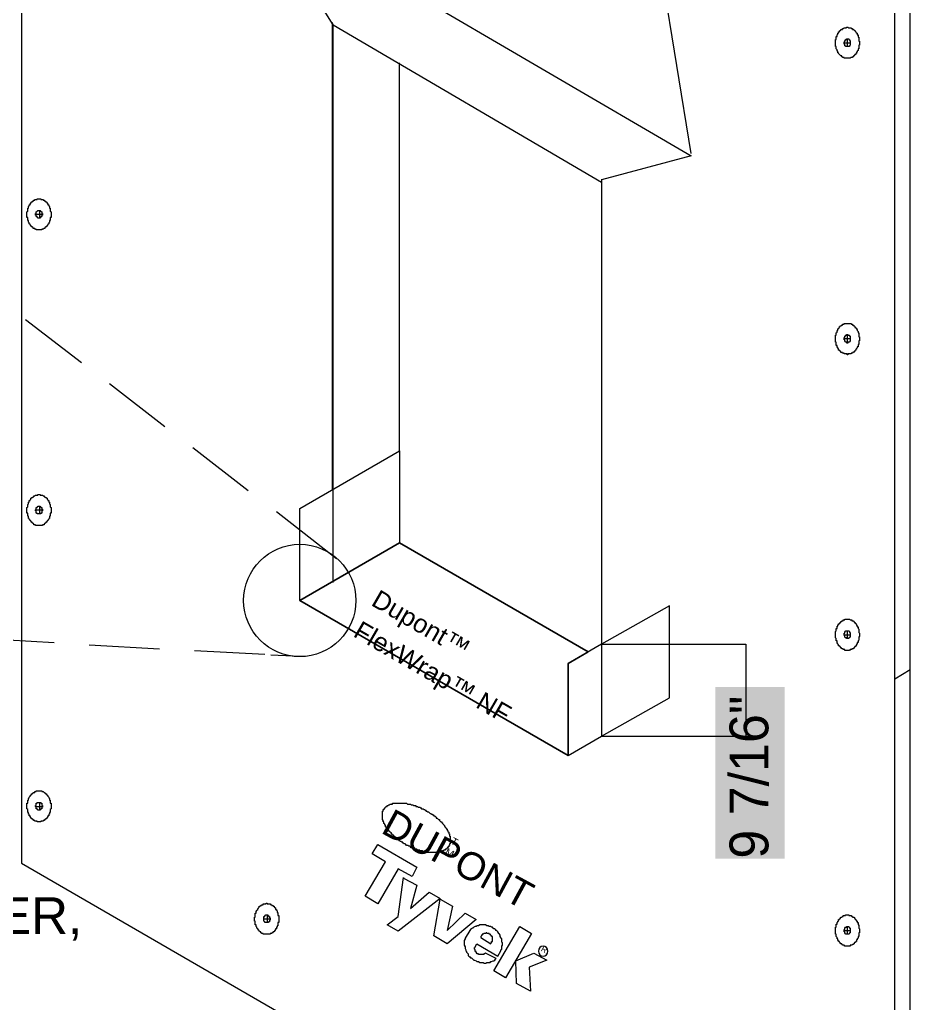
# Model space of a CAD drawing. Header units: inches. Extents: x 0 to 32.7, y -0.1 to 22.9.
# Drawn here: x 2.042 to 3.945, y 7.866 to 9.968 of the extents above; entities that cross this region are included whole.
import ezdxf

# ---------------------------------------------------------------- set-up
doc = ezdxf.new("R2010")
doc.units = ezdxf.units.IN
doc.header["$MEASUREMENT"] = 0
doc.layers.add('PDF_Geometry', color=7, linetype='Continuous', true_color=0x5d5d5d)
doc.layers.add('PDF_Solid Fills', color=7, linetype='Continuous', true_color=0xffffff)
doc.layers.add('PDF_Text', color=7, linetype='Continuous')
doc.styles.add('PDF Arial', font='arial.ttf')
doc.styles.add('PDF Chief Blueprint', font='Chief_Blueprint.ttf')

msp = doc.modelspace()

# ---------------------------------------------------------------- linework, layer by layer
at = {"layer": 'PDF_Geometry', "color": 254, "lineweight": 18, "true_color": 0xe1e1e1}
for points in [[(3.9121, 7.0853), (3.9454, 7.1053), (3.9454, 10.0519), (2.0788, 11.1169), (2.0454, 11.0986)], [(3.9454, 8.5786), (3.9121, 8.5586)]]:
    msp.add_lwpolyline(points, dxfattribs=at)
at = {"layer": 'PDF_Geometry', "color": 7, "lineweight": 18}
for points in [[(3.9121, 7.0853), (3.9121, 10.0319), (2.0454, 11.0986), (2.0454, 8.1653)], [(3.5938, 8.6336), (3.5938, 8.6336)], [(3.5938, 8.4369), (3.5938, 8.4369)]]:
    msp.add_lwpolyline(points, close=True, dxfattribs=at)
for points in [[(3.4771, 9.6819), (3.4154, 10.0586), (2.8321, 10.3986), (2.5471, 10.2203), (3.4771, 9.6769), (3.2854, 9.6253), (3.2854, 8.4353)], [(2.7121, 9.9569), (2.5471, 10.2203)], [(2.7104, 8.9636), (2.7104, 9.9619)], [(2.7121, 8.9653), (2.7121, 9.3019), (2.7121, 9.9586)], [(2.7121, 8.7653), (2.7121, 9.9569), (3.2854, 9.6203)], [(3.2854, 9.6269), (3.2854, 8.4369)], [(2.0538, 9.3269), (2.1738, 9.2353)], [(2.2338, 9.1903), (2.3521, 9.0986)], [(2.4121, 9.0536), (2.5304, 8.9619)], [(2.5904, 8.9169), (2.7188, 8.8169)], [(1.9671, 8.6453), (2.1154, 8.6369)], [(2.1904, 8.6319), (2.3404, 8.6236)], [(2.4154, 8.6203), (2.5654, 8.6119)], [(3.5938, 8.6336), (3.5938, 8.4369)], [(2.6421, 8.6069), (2.5788, 8.6103)]]:
    msp.add_lwpolyline(points, dxfattribs=at)
at = {"layer": 'PDF_Geometry', "lineweight": 18}
for points in [[(3.8104, 9.9519), (3.8121, 9.9519), (3.8138, 9.9503), (3.8154, 9.9503), (3.8171, 9.9503), (3.8188, 9.9503), (3.8188, 9.9486), (3.8204, 9.9486), (3.8221, 9.9486), (3.8221, 9.9469), (3.8238, 9.9469), (3.8254, 9.9453), (3.8271, 9.9453), (3.8271, 9.9436), (3.8288, 9.9419), (3.8288, 9.9403), (3.8304, 9.9403), (3.8304, 9.9386), (3.8321, 9.9386), (3.8321, 9.9369), (3.8321, 9.9353), (3.8338, 9.9353), (3.8338, 9.9336), (3.8338, 9.9319), (3.8338, 9.9303), (3.8354, 9.9303), (3.8354, 9.9286), (3.8354, 9.9269), (3.8354, 9.9253), (3.8354, 9.9236), (3.8354, 9.9219), (3.8371, 9.9219), (3.8371, 9.9203), (3.8371, 9.9186), (3.8371, 9.9169), (3.8371, 9.9153), (3.8371, 9.9136), (3.8354, 9.9136), (3.8354, 9.9119), (3.8354, 9.9103), (3.8354, 9.9086), (3.8354, 9.9069), (3.8354, 9.9053), (3.8338, 9.9053), (3.8338, 9.9036), (3.8338, 9.9019), (3.8321, 9.9003), (3.8321, 9.8986), (3.8304, 9.8986), (3.8304, 9.8969), (3.8304, 9.8953), (3.8288, 9.8953), (3.8288, 9.8936), (3.8271, 9.8936), (3.8271, 9.8919), (3.8254, 9.8919), (3.8254, 9.8903), (3.8238, 9.8903), (3.8238, 9.8886), (3.8221, 9.8886), (3.8221, 9.8869), (3.8204, 9.8869), (3.8188, 9.8869), (3.8171, 9.8853), (3.8154, 9.8853), (3.8138, 9.8853), (3.8121, 9.8853), (3.8104, 9.8853), (3.8088, 9.8853), (3.8071, 9.8853), (3.8054, 9.8853), (3.8038, 9.8853), (3.8038, 9.8869), (3.8021, 9.8869), (3.8004, 9.8869), (3.8004, 9.8886), (3.7988, 9.8886), (3.7988, 9.8903), (3.7971, 9.8903), (3.7954, 9.8919), (3.7938, 9.8936), (3.7921, 9.8953), (3.7921, 9.8969), (3.7904, 9.8969), (3.7904, 9.8986), (3.7904, 9.9003), (3.7888, 9.9003), (3.7888, 9.9019), (3.7888, 9.9036), (3.7871, 9.9053), (3.7871, 9.9069), (3.7871, 9.9086), (3.7871, 9.9103), (3.7854, 9.9103), (3.7854, 9.9119), (3.7854, 9.9136), (3.7854, 9.9153), (3.7854, 9.9169), (3.7854, 9.9186), (3.7854, 9.9203), (3.7854, 9.9219), (3.7854, 9.9236), (3.7854, 9.9253), (3.7871, 9.9253), (3.7871, 9.9269), (3.7871, 9.9286), (3.7871, 9.9303), (3.7871, 9.9319), (3.7888, 9.9319), (3.7888, 9.9336), (3.7888, 9.9353), (3.7904, 9.9369), (3.7904, 9.9386), (3.7921, 9.9386), (3.7921, 9.9403), (3.7921, 9.9419), (3.7938, 9.9419), (3.7938, 9.9436), (3.7954, 9.9436), (3.7954, 9.9453), (3.7971, 9.9453), (3.7971, 9.9469), (3.7988, 9.9469), (3.8004, 9.9469), (3.8004, 9.9486), (3.8021, 9.9486), (3.8038, 9.9503), (3.8054, 9.9503), (3.8071, 9.9503), (3.8088, 9.9503), (3.8088, 9.9519)], [(2.0838, 9.5853), (2.0854, 9.5853), (2.0871, 9.5853), (2.0871, 9.5836), (2.0888, 9.5836), (2.0904, 9.5836), (2.0921, 9.5836), (2.0921, 9.5819), (2.0938, 9.5819), (2.0954, 9.5803), (2.0971, 9.5803), (2.0971, 9.5786), (2.0988, 9.5786), (2.0988, 9.5769), (2.1004, 9.5769), (2.1004, 9.5753), (2.1021, 9.5753), (2.1021, 9.5736), (2.1021, 9.5719), (2.1038, 9.5719), (2.1038, 9.5703), (2.1054, 9.5686), (2.1054, 9.5669), (2.1054, 9.5653), (2.1071, 9.5653), (2.1071, 9.5636), (2.1071, 9.5619), (2.1071, 9.5603), (2.1071, 9.5586), (2.1088, 9.5569), (2.1088, 9.5553), (2.1088, 9.5536), (2.1088, 9.5519), (2.1088, 9.5503), (2.1088, 9.5486), (2.1088, 9.5469), (2.1088, 9.5453), (2.1071, 9.5453), (2.1071, 9.5436), (2.1071, 9.5419), (2.1071, 9.5403), (2.1071, 9.5386), (2.1054, 9.5386), (2.1054, 9.5369), (2.1054, 9.5353), (2.1038, 9.5336), (2.1038, 9.5319), (2.1021, 9.5303), (2.1021, 9.5286), (2.1004, 9.5286), (2.1004, 9.5269), (2.0988, 9.5269), (2.0988, 9.5253), (2.0971, 9.5253), (2.0971, 9.5236), (2.0954, 9.5236), (2.0954, 9.5219), (2.0938, 9.5219), (2.0921, 9.5203), (2.0904, 9.5203), (2.0888, 9.5203), (2.0888, 9.5186), (2.0871, 9.5186), (2.0854, 9.5186), (2.0838, 9.5186), (2.0821, 9.5186), (2.0804, 9.5186), (2.0788, 9.5186), (2.0771, 9.5186), (2.0771, 9.5203), (2.0754, 9.5203), (2.0738, 9.5203), (2.0738, 9.5219), (2.0721, 9.5219), (2.0704, 9.5219), (2.0704, 9.5236), (2.0688, 9.5236), (2.0688, 9.5253), (2.0671, 9.5253), (2.0671, 9.5269), (2.0654, 9.5269), (2.0654, 9.5286), (2.0638, 9.5286), (2.0638, 9.5303), (2.0621, 9.5319), (2.0621, 9.5336), (2.0604, 9.5353), (2.0604, 9.5369), (2.0604, 9.5386), (2.0588, 9.5386), (2.0588, 9.5403), (2.0588, 9.5419), (2.0588, 9.5436), (2.0588, 9.5453), (2.0571, 9.5453), (2.0571, 9.5469), (2.0571, 9.5486), (2.0571, 9.5503), (2.0571, 9.5519), (2.0571, 9.5536), (2.0571, 9.5553), (2.0571, 9.5569), (2.0588, 9.5586), (2.0588, 9.5603), (2.0588, 9.5619), (2.0588, 9.5636), (2.0588, 9.5653), (2.0604, 9.5653), (2.0604, 9.5669), (2.0604, 9.5686), (2.0621, 9.5703), (2.0621, 9.5719), (2.0638, 9.5719), (2.0638, 9.5736), (2.0638, 9.5753), (2.0654, 9.5753), (2.0654, 9.5769), (2.0671, 9.5769), (2.0671, 9.5786), (2.0688, 9.5786), (2.0688, 9.5803), (2.0704, 9.5803), (2.0721, 9.5819), (2.0738, 9.5819), (2.0738, 9.5836), (2.0754, 9.5836), (2.0771, 9.5836), (2.0788, 9.5836), (2.0788, 9.5853), (2.0804, 9.5853), (2.0821, 9.5853)], [(3.8104, 9.3186), (3.8121, 9.3186), (3.8138, 9.3186), (3.8154, 9.3186), (3.8171, 9.3186), (3.8188, 9.3186), (3.8188, 9.3169), (3.8204, 9.3169), (3.8221, 9.3169), (3.8221, 9.3153), (3.8238, 9.3153), (3.8238, 9.3136), (3.8254, 9.3136), (3.8271, 9.3119), (3.8271, 9.3103), (3.8288, 9.3103), (3.8288, 9.3086), (3.8304, 9.3086), (3.8304, 9.3069), (3.8321, 9.3053), (3.8321, 9.3036), (3.8338, 9.3019), (3.8338, 9.3003), (3.8338, 9.2986), (3.8354, 9.2986), (3.8354, 9.2969), (3.8354, 9.2953), (3.8354, 9.2936), (3.8354, 9.2919), (3.8354, 9.2903), (3.8371, 9.2903), (3.8371, 9.2886), (3.8371, 9.2869), (3.8371, 9.2853), (3.8371, 9.2836), (3.8371, 9.2819), (3.8354, 9.2819), (3.8354, 9.2803), (3.8354, 9.2786), (3.8354, 9.2769), (3.8354, 9.2753), (3.8354, 9.2736), (3.8338, 9.2736), (3.8338, 9.2719), (3.8338, 9.2703), (3.8338, 9.2686), (3.8321, 9.2686), (3.8321, 9.2669), (3.8304, 9.2653), (3.8304, 9.2636), (3.8288, 9.2636), (3.8288, 9.2619), (3.8271, 9.2603), (3.8271, 9.2586), (3.8254, 9.2586), (3.8238, 9.2569), (3.8221, 9.2569), (3.8221, 9.2553), (3.8204, 9.2553), (3.8188, 9.2553), (3.8188, 9.2536), (3.8171, 9.2536), (3.8154, 9.2536), (3.8138, 9.2536), (3.8121, 9.2536), (3.8121, 9.2519), (3.8104, 9.2519), (3.8104, 9.2536), (3.8088, 9.2536), (3.8071, 9.2536), (3.8054, 9.2536), (3.8038, 9.2536), (3.8038, 9.2553), (3.8021, 9.2553), (3.8004, 9.2553), (3.8004, 9.2569), (3.7988, 9.2569), (3.7971, 9.2569), (3.7971, 9.2586), (3.7954, 9.2586), (3.7954, 9.2603), (3.7938, 9.2603), (3.7938, 9.2619), (3.7921, 9.2619), (3.7921, 9.2636), (3.7921, 9.2653), (3.7904, 9.2653), (3.7904, 9.2669), (3.7888, 9.2686), (3.7888, 9.2703), (3.7888, 9.2719), (3.7871, 9.2719), (3.7871, 9.2736), (3.7871, 9.2753), (3.7871, 9.2769), (3.7871, 9.2786), (3.7854, 9.2786), (3.7854, 9.2803), (3.7854, 9.2819), (3.7854, 9.2836), (3.7854, 9.2853), (3.7854, 9.2869), (3.7854, 9.2886), (3.7854, 9.2903), (3.7854, 9.2919), (3.7854, 9.2936), (3.7871, 9.2936), (3.7871, 9.2953), (3.7871, 9.2969), (3.7871, 9.2986), (3.7888, 9.3003), (3.7888, 9.3019), (3.7888, 9.3036), (3.7904, 9.3036), (3.7904, 9.3053), (3.7904, 9.3069), (3.7921, 9.3069), (3.7921, 9.3086), (3.7938, 9.3103), (3.7938, 9.3119), (3.7954, 9.3119), (3.7954, 9.3136), (3.7971, 9.3136), (3.7988, 9.3153), (3.8004, 9.3153), (3.8004, 9.3169), (3.8021, 9.3169), (3.8038, 9.3169), (3.8038, 9.3186), (3.8054, 9.3186), (3.8071, 9.3186), (3.8088, 9.3186)], [(2.0838, 8.9536), (2.0854, 8.9536), (2.0854, 8.9519), (2.0871, 8.9519), (2.0888, 8.9519), (2.0904, 8.9519), (2.0921, 8.9503), (2.0938, 8.9503), (2.0938, 8.9486), (2.0954, 8.9486), (2.0971, 8.9469), (2.0988, 8.9469), (2.0988, 8.9453), (2.1004, 8.9453), (2.1004, 8.9436), (2.1021, 8.9419), (2.1021, 8.9403), (2.1038, 8.9403), (2.1038, 8.9386), (2.1038, 8.9369), (2.1054, 8.9369), (2.1054, 8.9353), (2.1054, 8.9336), (2.1071, 8.9319), (2.1071, 8.9303), (2.1071, 8.9286), (2.1071, 8.9269), (2.1088, 8.9253), (2.1088, 8.9236), (2.1088, 8.9219), (2.1088, 8.9203), (2.1088, 8.9186), (2.1088, 8.9169), (2.1088, 8.9153), (2.1088, 8.9136), (2.1071, 8.9136), (2.1071, 8.9119), (2.1071, 8.9103), (2.1071, 8.9086), (2.1071, 8.9069), (2.1054, 8.9069), (2.1054, 8.9053), (2.1054, 8.9036), (2.1054, 8.9019), (2.1038, 8.9019), (2.1038, 8.9003), (2.1021, 8.8986), (2.1021, 8.8969), (2.1004, 8.8969), (2.1004, 8.8953), (2.0988, 8.8953), (2.0988, 8.8936), (2.0971, 8.8936), (2.0971, 8.8919), (2.0954, 8.8919), (2.0954, 8.8903), (2.0938, 8.8903), (2.0938, 8.8886), (2.0921, 8.8886), (2.0904, 8.8886), (2.0904, 8.8869), (2.0888, 8.8869), (2.0871, 8.8869), (2.0854, 8.8869), (2.0838, 8.8869), (2.0821, 8.8869), (2.0804, 8.8869), (2.0788, 8.8869), (2.0771, 8.8869), (2.0754, 8.8869), (2.0754, 8.8886), (2.0738, 8.8886), (2.0721, 8.8886), (2.0721, 8.8903), (2.0704, 8.8903), (2.0704, 8.8919), (2.0688, 8.8919), (2.0688, 8.8936), (2.0671, 8.8936), (2.0671, 8.8953), (2.0654, 8.8953), (2.0654, 8.8969), (2.0638, 8.8969), (2.0638, 8.8986), (2.0621, 8.9003), (2.0621, 8.9019), (2.0604, 8.9019), (2.0604, 8.9036), (2.0604, 8.9053), (2.0604, 8.9069), (2.0588, 8.9069), (2.0588, 8.9086), (2.0588, 8.9103), (2.0588, 8.9119), (2.0588, 8.9136), (2.0571, 8.9136), (2.0571, 8.9153), (2.0571, 8.9169), (2.0571, 8.9186), (2.0571, 8.9203), (2.0571, 8.9219), (2.0571, 8.9236), (2.0571, 8.9253), (2.0588, 8.9269), (2.0588, 8.9286), (2.0588, 8.9303), (2.0588, 8.9319), (2.0604, 8.9336), (2.0604, 8.9353), (2.0604, 8.9369), (2.0621, 8.9369), (2.0621, 8.9386), (2.0621, 8.9403), (2.0638, 8.9403), (2.0638, 8.9419), (2.0654, 8.9436), (2.0654, 8.9453), (2.0671, 8.9453), (2.0671, 8.9469), (2.0688, 8.9469), (2.0704, 8.9486), (2.0721, 8.9486), (2.0721, 8.9503), (2.0738, 8.9503), (2.0754, 8.9519), (2.0771, 8.9519), (2.0788, 8.9519), (2.0804, 8.9519), (2.0804, 8.9536), (2.0821, 8.9536)], [(3.8104, 8.6869), (3.8121, 8.6869), (3.8138, 8.6869), (3.8154, 8.6869), (3.8171, 8.6853), (3.8188, 8.6853), (3.8204, 8.6853), (3.8204, 8.6836), (3.8221, 8.6836), (3.8238, 8.6836), (3.8238, 8.6819), (3.8254, 8.6819), (3.8254, 8.6803), (3.8271, 8.6803), (3.8271, 8.6786), (3.8288, 8.6786), (3.8288, 8.6769), (3.8304, 8.6753), (3.8304, 8.6736), (3.8321, 8.6736), (3.8321, 8.6719), (3.8321, 8.6703), (3.8338, 8.6703), (3.8338, 8.6686), (3.8338, 8.6669), (3.8354, 8.6653), (3.8354, 8.6636), (3.8354, 8.6619), (3.8354, 8.6603), (3.8354, 8.6586), (3.8371, 8.6569), (3.8371, 8.6553), (3.8371, 8.6536), (3.8371, 8.6519), (3.8371, 8.6503), (3.8354, 8.6486), (3.8354, 8.6469), (3.8354, 8.6453), (3.8354, 8.6436), (3.8354, 8.6419), (3.8338, 8.6403), (3.8338, 8.6386), (3.8338, 8.6369), (3.8321, 8.6369), (3.8321, 8.6353), (3.8321, 8.6336), (3.8304, 8.6336), (3.8304, 8.6319), (3.8288, 8.6303), (3.8288, 8.6286), (3.8271, 8.6286), (3.8271, 8.6269), (3.8254, 8.6269), (3.8254, 8.6253), (3.8238, 8.6253), (3.8238, 8.6236), (3.8221, 8.6236), (3.8204, 8.6236), (3.8204, 8.6219), (3.8188, 8.6219), (3.8171, 8.6219), (3.8154, 8.6203), (3.8138, 8.6203), (3.8121, 8.6203), (3.8104, 8.6203), (3.8088, 8.6203), (3.8071, 8.6203), (3.8054, 8.6203), (3.8054, 8.6219), (3.8038, 8.6219), (3.8021, 8.6219), (3.8021, 8.6236), (3.8004, 8.6236), (3.7988, 8.6236), (3.7988, 8.6253), (3.7971, 8.6253), (3.7971, 8.6269), (3.7954, 8.6269), (3.7954, 8.6286), (3.7938, 8.6286), (3.7938, 8.6303), (3.7921, 8.6303), (3.7921, 8.6319), (3.7904, 8.6336), (3.7904, 8.6353), (3.7888, 8.6353), (3.7888, 8.6369), (3.7888, 8.6386), (3.7888, 8.6403), (3.7871, 8.6403), (3.7871, 8.6419), (3.7871, 8.6436), (3.7871, 8.6453), (3.7854, 8.6469), (3.7854, 8.6486), (3.7854, 8.6503), (3.7854, 8.6519), (3.7854, 8.6536), (3.7854, 8.6553), (3.7854, 8.6569), (3.7854, 8.6586), (3.7854, 8.6603), (3.7871, 8.6619), (3.7871, 8.6636), (3.7871, 8.6653), (3.7871, 8.6669), (3.7888, 8.6669), (3.7888, 8.6686), (3.7888, 8.6703), (3.7888, 8.6719), (3.7904, 8.6719), (3.7904, 8.6736), (3.7921, 8.6753), (3.7921, 8.6769), (3.7938, 8.6769), (3.7938, 8.6786), (3.7954, 8.6786), (3.7954, 8.6803), (3.7971, 8.6803), (3.7971, 8.6819), (3.7988, 8.6819), (3.7988, 8.6836), (3.8004, 8.6836), (3.8021, 8.6836), (3.8021, 8.6853), (3.8038, 8.6853), (3.8054, 8.6853), (3.8054, 8.6869), (3.8071, 8.6869), (3.8088, 8.6869)], [(2.0838, 8.3203), (2.0854, 8.3203), (2.0871, 8.3203), (2.0888, 8.3203), (2.0888, 8.3186), (2.0904, 8.3186), (2.0921, 8.3186), (2.0938, 8.3169), (2.0954, 8.3169), (2.0954, 8.3153), (2.0971, 8.3153), (2.0971, 8.3136), (2.0988, 8.3136), (2.0988, 8.3119), (2.1004, 8.3119), (2.1004, 8.3103), (2.1021, 8.3103), (2.1021, 8.3086), (2.1038, 8.3069), (2.1038, 8.3053), (2.1054, 8.3036), (2.1054, 8.3019), (2.1054, 8.3003), (2.1071, 8.3003), (2.1071, 8.2986), (2.1071, 8.2969), (2.1071, 8.2953), (2.1071, 8.2936), (2.1088, 8.2936), (2.1088, 8.2919), (2.1088, 8.2903), (2.1088, 8.2886), (2.1088, 8.2869), (2.1088, 8.2853), (2.1088, 8.2836), (2.1088, 8.2819), (2.1071, 8.2803), (2.1071, 8.2786), (2.1071, 8.2769), (2.1071, 8.2753), (2.1071, 8.2736), (2.1054, 8.2736), (2.1054, 8.2719), (2.1054, 8.2703), (2.1038, 8.2703), (2.1038, 8.2686), (2.1038, 8.2669), (2.1021, 8.2669), (2.1021, 8.2653), (2.1021, 8.2636), (2.1004, 8.2636), (2.1004, 8.2619), (2.0988, 8.2619), (2.0988, 8.2603), (2.0971, 8.2603), (2.0971, 8.2586), (2.0954, 8.2586), (2.0938, 8.2569), (2.0921, 8.2569), (2.0921, 8.2553), (2.0904, 8.2553), (2.0888, 8.2553), (2.0871, 8.2553), (2.0871, 8.2536), (2.0854, 8.2536), (2.0838, 8.2536), (2.0821, 8.2536), (2.0804, 8.2536), (2.0788, 8.2536), (2.0788, 8.2553), (2.0771, 8.2553), (2.0754, 8.2553), (2.0738, 8.2553), (2.0738, 8.2569), (2.0721, 8.2569), (2.0704, 8.2586), (2.0688, 8.2586), (2.0688, 8.2603), (2.0671, 8.2603), (2.0671, 8.2619), (2.0654, 8.2619), (2.0654, 8.2636), (2.0638, 8.2636), (2.0638, 8.2653), (2.0638, 8.2669), (2.0621, 8.2669), (2.0621, 8.2686), (2.0621, 8.2703), (2.0604, 8.2703), (2.0604, 8.2719), (2.0604, 8.2736), (2.0588, 8.2736), (2.0588, 8.2753), (2.0588, 8.2769), (2.0588, 8.2786), (2.0588, 8.2803), (2.0571, 8.2819), (2.0571, 8.2836), (2.0571, 8.2853), (2.0571, 8.2869), (2.0571, 8.2886), (2.0571, 8.2903), (2.0571, 8.2919), (2.0571, 8.2936), (2.0588, 8.2936), (2.0588, 8.2953), (2.0588, 8.2969), (2.0588, 8.2986), (2.0588, 8.3003), (2.0604, 8.3003), (2.0604, 8.3019), (2.0604, 8.3036), (2.0621, 8.3053), (2.0621, 8.3069), (2.0638, 8.3086), (2.0638, 8.3103), (2.0654, 8.3103), (2.0654, 8.3119), (2.0671, 8.3119), (2.0671, 8.3136), (2.0688, 8.3136), (2.0688, 8.3153), (2.0704, 8.3153), (2.0704, 8.3169), (2.0721, 8.3169), (2.0738, 8.3169), (2.0738, 8.3186), (2.0754, 8.3186), (2.0771, 8.3186), (2.0771, 8.3203), (2.0788, 8.3203), (2.0804, 8.3203), (2.0821, 8.3203)], [(2.5704, 8.0803), (2.5704, 8.0786), (2.5721, 8.0786), (2.5738, 8.0786), (2.5754, 8.0786), (2.5771, 8.0786), (2.5788, 8.0769), (2.5804, 8.0769), (2.5804, 8.0753), (2.5821, 8.0753), (2.5838, 8.0753), (2.5838, 8.0736), (2.5854, 8.0736), (2.5854, 8.0719), (2.5871, 8.0719), (2.5871, 8.0703), (2.5888, 8.0703), (2.5888, 8.0686), (2.5888, 8.0669), (2.5904, 8.0669), (2.5904, 8.0653), (2.5921, 8.0636), (2.5921, 8.0619), (2.5921, 8.0603), (2.5938, 8.0603), (2.5938, 8.0586), (2.5938, 8.0569), (2.5938, 8.0553), (2.5938, 8.0536), (2.5954, 8.0536), (2.5954, 8.0519), (2.5954, 8.0503), (2.5954, 8.0486), (2.5954, 8.0469), (2.5954, 8.0453), (2.5954, 8.0436), (2.5954, 8.0419), (2.5954, 8.0403), (2.5954, 8.0386), (2.5938, 8.0386), (2.5938, 8.0369), (2.5938, 8.0353), (2.5938, 8.0336), (2.5938, 8.0319), (2.5921, 8.0319), (2.5921, 8.0303), (2.5921, 8.0286), (2.5904, 8.0286), (2.5904, 8.0269), (2.5904, 8.0253), (2.5888, 8.0253), (2.5888, 8.0236), (2.5871, 8.0219), (2.5871, 8.0203), (2.5854, 8.0203), (2.5854, 8.0186), (2.5838, 8.0186), (2.5821, 8.0169), (2.5804, 8.0169), (2.5804, 8.0153), (2.5788, 8.0153), (2.5771, 8.0153), (2.5771, 8.0136), (2.5754, 8.0136), (2.5738, 8.0136), (2.5721, 8.0136), (2.5704, 8.0136), (2.5688, 8.0136), (2.5671, 8.0136), (2.5654, 8.0136), (2.5638, 8.0136), (2.5621, 8.0136), (2.5621, 8.0153), (2.5604, 8.0153), (2.5588, 8.0153), (2.5588, 8.0169), (2.5571, 8.0169), (2.5571, 8.0186), (2.5554, 8.0186), (2.5538, 8.0203), (2.5538, 8.0219), (2.5521, 8.0219), (2.5521, 8.0236), (2.5504, 8.0236), (2.5504, 8.0253), (2.5488, 8.0269), (2.5488, 8.0286), (2.5471, 8.0303), (2.5471, 8.0319), (2.5471, 8.0336), (2.5454, 8.0336), (2.5454, 8.0353), (2.5454, 8.0369), (2.5454, 8.0386), (2.5454, 8.0403), (2.5454, 8.0419), (2.5438, 8.0419), (2.5438, 8.0436), (2.5438, 8.0453), (2.5438, 8.0469), (2.5438, 8.0486), (2.5438, 8.0503), (2.5454, 8.0503), (2.5454, 8.0519), (2.5454, 8.0536), (2.5454, 8.0553), (2.5454, 8.0569), (2.5454, 8.0586), (2.5471, 8.0586), (2.5471, 8.0603), (2.5471, 8.0619), (2.5471, 8.0636), (2.5488, 8.0636), (2.5488, 8.0653), (2.5504, 8.0669), (2.5504, 8.0686), (2.5521, 8.0686), (2.5521, 8.0703), (2.5538, 8.0719), (2.5538, 8.0736), (2.5554, 8.0736), (2.5571, 8.0753), (2.5588, 8.0753), (2.5588, 8.0769), (2.5604, 8.0769), (2.5621, 8.0769), (2.5621, 8.0786), (2.5638, 8.0786), (2.5654, 8.0786), (2.5671, 8.0786), (2.5688, 8.0786), (2.5688, 8.0803)], [(3.8104, 8.0553), (3.8121, 8.0553), (3.8138, 8.0553), (3.8138, 8.0536), (3.8154, 8.0536), (3.8171, 8.0536), (3.8188, 8.0536), (3.8204, 8.0519), (3.8221, 8.0519), (3.8221, 8.0503), (3.8238, 8.0503), (3.8254, 8.0503), (3.8254, 8.0486), (3.8271, 8.0486), (3.8271, 8.0469), (3.8288, 8.0453), (3.8288, 8.0436), (3.8304, 8.0436), (3.8304, 8.0419), (3.8321, 8.0419), (3.8321, 8.0403), (3.8321, 8.0386), (3.8338, 8.0386), (3.8338, 8.0369), (3.8338, 8.0353), (3.8338, 8.0336), (3.8354, 8.0336), (3.8354, 8.0319), (3.8354, 8.0303), (3.8354, 8.0286), (3.8354, 8.0269), (3.8371, 8.0253), (3.8371, 8.0236), (3.8371, 8.0219), (3.8371, 8.0203), (3.8371, 8.0186), (3.8371, 8.0169), (3.8354, 8.0169), (3.8354, 8.0153), (3.8354, 8.0136), (3.8354, 8.0119), (3.8354, 8.0103), (3.8354, 8.0086), (3.8338, 8.0086), (3.8338, 8.0069), (3.8338, 8.0053), (3.8321, 8.0036), (3.8321, 8.0019), (3.8304, 8.0019), (3.8304, 8.0003), (3.8304, 7.9986), (3.8288, 7.9986), (3.8288, 7.9969), (3.8271, 7.9969), (3.8271, 7.9953), (3.8254, 7.9953), (3.8254, 7.9936), (3.8238, 7.9936), (3.8238, 7.9919), (3.8221, 7.9919), (3.8204, 7.9903), (3.8188, 7.9903), (3.8171, 7.9903), (3.8171, 7.9886), (3.8154, 7.9886), (3.8138, 7.9886), (3.8121, 7.9886), (3.8104, 7.9886), (3.8088, 7.9886), (3.8071, 7.9886), (3.8054, 7.9886), (3.8038, 7.9903), (3.8021, 7.9903), (3.8004, 7.9903), (3.8004, 7.9919), (3.7988, 7.9919), (3.7988, 7.9936), (3.7971, 7.9936), (3.7954, 7.9953), (3.7938, 7.9969), (3.7938, 7.9986), (3.7921, 7.9986), (3.7921, 8.0003), (3.7904, 8.0003), (3.7904, 8.0019), (3.7904, 8.0036), (3.7888, 8.0036), (3.7888, 8.0053), (3.7888, 8.0069), (3.7871, 8.0086), (3.7871, 8.0103), (3.7871, 8.0119), (3.7871, 8.0136), (3.7854, 8.0136), (3.7854, 8.0153), (3.7854, 8.0169), (3.7854, 8.0186), (3.7854, 8.0203), (3.7854, 8.0219), (3.7854, 8.0236), (3.7854, 8.0253), (3.7854, 8.0269), (3.7854, 8.0286), (3.7871, 8.0286), (3.7871, 8.0303), (3.7871, 8.0319), (3.7871, 8.0336), (3.7871, 8.0353), (3.7888, 8.0353), (3.7888, 8.0369), (3.7888, 8.0386), (3.7904, 8.0403), (3.7904, 8.0419), (3.7921, 8.0419), (3.7921, 8.0436), (3.7921, 8.0453), (3.7938, 8.0453), (3.7938, 8.0469), (3.7954, 8.0469), (3.7954, 8.0486), (3.7971, 8.0486), (3.7971, 8.0503), (3.7988, 8.0503), (3.8004, 8.0519), (3.8021, 8.0519), (3.8021, 8.0536), (3.8038, 8.0536), (3.8054, 8.0536), (3.8071, 8.0536), (3.8071, 8.0553), (3.8088, 8.0553)]]:
    msp.add_lwpolyline(points, close=True, dxfattribs=at)
at = {"layer": 'PDF_Geometry', "color": 251, "lineweight": 18, "true_color": 0x686868}
for points in [[(3.8104, 9.9269), (3.8121, 9.9269), (3.8138, 9.9269), (3.8138, 9.9253), (3.8154, 9.9253), (3.8154, 9.9236), (3.8171, 9.9236), (3.8171, 9.9219), (3.8171, 9.9203), (3.8171, 9.9186), (3.8171, 9.9169), (3.8171, 9.9153), (3.8171, 9.9136), (3.8154, 9.9119), (3.8154, 9.9103), (3.8138, 9.9103), (3.8121, 9.9103), (3.8104, 9.9103), (3.8088, 9.9103), (3.8071, 9.9103), (3.8071, 9.9119), (3.8054, 9.9119), (3.8054, 9.9136), (3.8054, 9.9153), (3.8038, 9.9153), (3.8038, 9.9169), (3.8038, 9.9186), (3.8038, 9.9203), (3.8054, 9.9203), (3.8054, 9.9219), (3.8054, 9.9236), (3.8071, 9.9236), (3.8071, 9.9253), (3.8088, 9.9253), (3.8088, 9.9269)], [(2.0838, 9.5603), (2.0854, 9.5603), (2.0871, 9.5586), (2.0888, 9.5569), (2.0888, 9.5553), (2.0888, 9.5536), (2.0904, 9.5536), (2.0904, 9.5519), (2.0904, 9.5503), (2.0888, 9.5503), (2.0888, 9.5486), (2.0888, 9.5469), (2.0871, 9.5469), (2.0871, 9.5453), (2.0854, 9.5453), (2.0854, 9.5436), (2.0838, 9.5436), (2.0821, 9.5436), (2.0804, 9.5436), (2.0804, 9.5453), (2.0788, 9.5453), (2.0788, 9.5469), (2.0771, 9.5469), (2.0771, 9.5486), (2.0771, 9.5503), (2.0754, 9.5503), (2.0754, 9.5519), (2.0754, 9.5536), (2.0771, 9.5536), (2.0771, 9.5553), (2.0771, 9.5569), (2.0788, 9.5586), (2.0804, 9.5603), (2.0821, 9.5603)], [(3.8104, 9.2953), (3.8121, 9.2953), (3.8121, 9.2936), (3.8138, 9.2936), (3.8154, 9.2936), (3.8154, 9.2919), (3.8171, 9.2919), (3.8171, 9.2903), (3.8171, 9.2886), (3.8171, 9.2869), (3.8171, 9.2853), (3.8171, 9.2836), (3.8171, 9.2819), (3.8171, 9.2803), (3.8154, 9.2803), (3.8154, 9.2786), (3.8138, 9.2786), (3.8121, 9.2786), (3.8121, 9.2769), (3.8104, 9.2769), (3.8088, 9.2786), (3.8071, 9.2786), (3.8071, 9.2803), (3.8054, 9.2803), (3.8054, 9.2819), (3.8054, 9.2836), (3.8038, 9.2836), (3.8038, 9.2853), (3.8038, 9.2869), (3.8038, 9.2886), (3.8054, 9.2886), (3.8054, 9.2903), (3.8054, 9.2919), (3.8071, 9.2919), (3.8071, 9.2936), (3.8088, 9.2936), (3.8088, 9.2953)], [(2.0838, 8.9286), (2.0854, 8.9286), (2.0854, 8.9269), (2.0871, 8.9269), (2.0871, 8.9253), (2.0888, 8.9253), (2.0888, 8.9236), (2.0888, 8.9219), (2.0904, 8.9219), (2.0904, 8.9203), (2.0904, 8.9186), (2.0888, 8.9186), (2.0888, 8.9169), (2.0888, 8.9153), (2.0888, 8.9136), (2.0871, 8.9136), (2.0871, 8.9119), (2.0854, 8.9119), (2.0838, 8.9119), (2.0821, 8.9119), (2.0804, 8.9119), (2.0788, 8.9119), (2.0788, 8.9136), (2.0771, 8.9136), (2.0771, 8.9153), (2.0771, 8.9169), (2.0771, 8.9186), (2.0754, 8.9186), (2.0754, 8.9203), (2.0771, 8.9219), (2.0771, 8.9236), (2.0771, 8.9253), (2.0788, 8.9253), (2.0788, 8.9269), (2.0804, 8.9269), (2.0804, 8.9286), (2.0821, 8.9286)], [(3.8104, 8.6619), (3.8121, 8.6619), (3.8138, 8.6619), (3.8154, 8.6603), (3.8154, 8.6586), (3.8171, 8.6586), (3.8171, 8.6569), (3.8171, 8.6553), (3.8171, 8.6536), (3.8171, 8.6519), (3.8171, 8.6503), (3.8171, 8.6486), (3.8154, 8.6486), (3.8154, 8.6469), (3.8138, 8.6469), (3.8138, 8.6453), (3.8121, 8.6453), (3.8104, 8.6453), (3.8088, 8.6453), (3.8088, 8.6469), (3.8071, 8.6469), (3.8054, 8.6486), (3.8054, 8.6503), (3.8054, 8.6519), (3.8038, 8.6519), (3.8038, 8.6536), (3.8038, 8.6553), (3.8038, 8.6569), (3.8054, 8.6569), (3.8054, 8.6586), (3.8054, 8.6603), (3.8071, 8.6603), (3.8071, 8.6619), (3.8088, 8.6619)], [(2.0838, 8.2953), (2.0854, 8.2953), (2.0871, 8.2953), (2.0871, 8.2936), (2.0888, 8.2936), (2.0888, 8.2919), (2.0888, 8.2903), (2.0888, 8.2886), (2.0904, 8.2886), (2.0904, 8.2869), (2.0904, 8.2853), (2.0888, 8.2853), (2.0888, 8.2836), (2.0888, 8.2819), (2.0871, 8.2819), (2.0871, 8.2803), (2.0854, 8.2803), (2.0854, 8.2786), (2.0838, 8.2786), (2.0821, 8.2786), (2.0804, 8.2786), (2.0804, 8.2803), (2.0788, 8.2803), (2.0788, 8.2819), (2.0771, 8.2819), (2.0771, 8.2836), (2.0771, 8.2853), (2.0754, 8.2869), (2.0754, 8.2886), (2.0771, 8.2886), (2.0771, 8.2903), (2.0771, 8.2919), (2.0771, 8.2936), (2.0788, 8.2936), (2.0788, 8.2953), (2.0804, 8.2953), (2.0821, 8.2953)], [(2.9588, 8.2036), (2.9588, 8.2019), (2.9588, 8.2003), (2.9571, 8.2003), (2.9571, 8.1986), (2.9554, 8.1986), (2.9554, 8.1969), (2.9538, 8.1969), (2.9538, 8.1953), (2.9521, 8.1953), (2.9504, 8.1936), (2.9488, 8.1936), (2.9471, 8.1919), (2.9454, 8.1919), (2.9438, 8.1903), (2.9421, 8.1903), (2.9404, 8.1903), (2.9388, 8.1903), (2.9371, 8.1886), (2.9354, 8.1886), (2.9338, 8.1886), (2.9321, 8.1886), (2.9304, 8.1886), (2.9288, 8.1886), (2.9271, 8.1886), (2.9254, 8.1886), (2.9238, 8.1886), (2.9221, 8.1886), (2.9204, 8.1886), (2.9188, 8.1886), (2.9171, 8.1886), (2.9154, 8.1886), (2.9138, 8.1886), (2.9121, 8.1886), (2.9104, 8.1886), (2.9104, 8.1903), (2.9088, 8.1903), (2.9071, 8.1903), (2.9054, 8.1903), (2.9038, 8.1903), (2.9021, 8.1919), (2.9004, 8.1919), (2.8988, 8.1919), (2.8971, 8.1919), (2.8971, 8.1936), (2.8954, 8.1936), (2.8938, 8.1936), (2.8921, 8.1936), (2.8904, 8.1953), (2.8888, 8.1953), (2.8871, 8.1953), (2.8871, 8.1969), (2.8854, 8.1969), (2.8838, 8.1969), (2.8821, 8.1986), (2.8804, 8.1986), (2.8788, 8.1986), (2.8771, 8.2003), (2.8754, 8.2019), (2.8738, 8.2019), (2.8721, 8.2036), (2.8704, 8.2036), (2.8688, 8.2036), (2.8671, 8.2053), (2.8654, 8.2069), (2.8638, 8.2069), (2.8621, 8.2086), (2.8604, 8.2086), (2.8604, 8.2103), (2.8588, 8.2103), (2.8571, 8.2119), (2.8554, 8.2119), (2.8538, 8.2136), (2.8521, 8.2153), (2.8504, 8.2169), (2.8488, 8.2169), (2.8488, 8.2186), (2.8471, 8.2186), (2.8454, 8.2203), (2.8438, 8.2219), (2.8421, 8.2236), (2.8404, 8.2253), (2.8388, 8.2253), (2.8388, 8.2269), (2.8371, 8.2269), (2.8371, 8.2286), (2.8354, 8.2303), (2.8338, 8.2319), (2.8321, 8.2336), (2.8304, 8.2353), (2.8304, 8.2369), (2.8288, 8.2369), (2.8288, 8.2386), (2.8271, 8.2386), (2.8271, 8.2403), (2.8254, 8.2419), (2.8238, 8.2436), (2.8238, 8.2453), (2.8238, 8.2469), (2.8221, 8.2469), (2.8221, 8.2486), (2.8204, 8.2503), (2.8204, 8.2519), (2.8204, 8.2536), (2.8188, 8.2536), (2.8188, 8.2553), (2.8188, 8.2569), (2.8171, 8.2586), (2.8171, 8.2603), (2.8171, 8.2619), (2.8171, 8.2636), (2.8171, 8.2653), (2.8171, 8.2669), (2.8171, 8.2686), (2.8171, 8.2703), (2.8171, 8.2719), (2.8171, 8.2736), (2.8171, 8.2753), (2.8171, 8.2769), (2.8188, 8.2769), (2.8188, 8.2786), (2.8188, 8.2803), (2.8204, 8.2803), (2.8204, 8.2819), (2.8221, 8.2819), (2.8221, 8.2836), (2.8238, 8.2853), (2.8254, 8.2869), (2.8271, 8.2869), (2.8271, 8.2886), (2.8288, 8.2886), (2.8304, 8.2903), (2.8321, 8.2903), (2.8338, 8.2919), (2.8354, 8.2919), (2.8371, 8.2919), (2.8388, 8.2919), (2.8388, 8.2936), (2.8404, 8.2936), (2.8421, 8.2936), (2.8438, 8.2936), (2.8454, 8.2936), (2.8471, 8.2936), (2.8488, 8.2936), (2.8504, 8.2936), (2.8521, 8.2936), (2.8538, 8.2936), (2.8554, 8.2936), (2.8571, 8.2936), (2.8588, 8.2936), (2.8604, 8.2936), (2.8621, 8.2936), (2.8638, 8.2936), (2.8654, 8.2936), (2.8671, 8.2936), (2.8688, 8.2936), (2.8704, 8.2919), (2.8721, 8.2919), (2.8738, 8.2919), (2.8754, 8.2919), (2.8771, 8.2919), (2.8788, 8.2903), (2.8804, 8.2903), (2.8821, 8.2903), (2.8838, 8.2886), (2.8854, 8.2886), (2.8871, 8.2886), (2.8888, 8.2886), (2.8888, 8.2869), (2.8904, 8.2869), (2.8921, 8.2869), (2.8938, 8.2853), (2.8954, 8.2853), (2.8971, 8.2853), (2.8988, 8.2836), (2.9004, 8.2819), (2.9021, 8.2819), (2.9038, 8.2819), (2.9054, 8.2803), (2.9071, 8.2803), (2.9088, 8.2786), (2.9104, 8.2769), (2.9121, 8.2769), (2.9138, 8.2753), (2.9154, 8.2753), (2.9171, 8.2736), (2.9188, 8.2719), (2.9204, 8.2719), (2.9221, 8.2703), (2.9238, 8.2703), (2.9238, 8.2686), (2.9254, 8.2686), (2.9271, 8.2669), (2.9288, 8.2669), (2.9288, 8.2653), (2.9304, 8.2653), (2.9321, 8.2636), (2.9321, 8.2619), (2.9338, 8.2619), (2.9354, 8.2603), (2.9371, 8.2586), (2.9388, 8.2586), (2.9388, 8.2569), (2.9404, 8.2553), (2.9421, 8.2536), (2.9438, 8.2536), (2.9438, 8.2519), (2.9454, 8.2519), (2.9454, 8.2503), (2.9471, 8.2486), (2.9488, 8.2469), (2.9488, 8.2453), (2.9504, 8.2453), (2.9504, 8.2436), (2.9521, 8.2419), (2.9538, 8.2403), (2.9538, 8.2386), (2.9554, 8.2386), (2.9554, 8.2369), (2.9554, 8.2353), (2.9571, 8.2353), (2.9571, 8.2336), (2.9588, 8.2319), (2.9588, 8.2303), (2.9588, 8.2286), (2.9604, 8.2286), (2.9604, 8.2269), (2.9604, 8.2253), (2.9604, 8.2236), (2.9621, 8.2236), (2.9621, 8.2219), (2.9621, 8.2203), (2.9621, 8.2186), (2.9621, 8.2169), (2.9621, 8.2153), (2.9621, 8.2136), (2.9621, 8.2119), (2.9621, 8.2103), (2.9621, 8.2086), (2.9621, 8.2069), (2.9604, 8.2069), (2.9604, 8.2053), (2.9604, 8.2036)], [(2.8904, 8.1569), (2.8804, 8.1369), (2.8504, 8.1536), (2.8071, 8.0786), (2.7804, 8.0953), (2.8238, 8.1686), (2.7954, 8.1853), (2.8071, 8.2053)], [(2.8621, 8.1336), (2.8904, 8.1186), (2.8771, 8.0686), (2.9171, 8.1036), (2.9404, 8.0903), (2.8504, 8.0203), (2.8271, 8.0336), (2.8504, 8.0519), (2.8621, 8.1353)], [(2.9671, 8.0736), (2.9554, 8.0219), (2.9938, 8.0586), (3.0171, 8.0453), (2.9554, 7.9936), (2.9271, 8.0103), (2.9404, 8.0886)], [(2.5704, 8.0553), (2.5721, 8.0553), (2.5721, 8.0536), (2.5738, 8.0536), (2.5738, 8.0519), (2.5754, 8.0519), (2.5754, 8.0503), (2.5754, 8.0486), (2.5771, 8.0486), (2.5771, 8.0469), (2.5771, 8.0453), (2.5771, 8.0436), (2.5754, 8.0436), (2.5754, 8.0419), (2.5754, 8.0403), (2.5738, 8.0403), (2.5738, 8.0386), (2.5721, 8.0386), (2.5704, 8.0386), (2.5688, 8.0386), (2.5671, 8.0386), (2.5654, 8.0386), (2.5654, 8.0403), (2.5638, 8.0419), (2.5638, 8.0436), (2.5638, 8.0453), (2.5638, 8.0469), (2.5638, 8.0486), (2.5638, 8.0503), (2.5638, 8.0519), (2.5654, 8.0519), (2.5654, 8.0536), (2.5671, 8.0536), (2.5671, 8.0553), (2.5688, 8.0553)], [(3.0604, 8.0219), (3.0588, 8.0236), (3.0571, 8.0253), (3.0554, 8.0253), (3.0538, 8.0269), (3.0521, 8.0286), (3.0504, 8.0286), (3.0488, 8.0303), (3.0454, 8.0303), (3.0438, 8.0319), (3.0421, 8.0319), (3.0404, 8.0319), (3.0371, 8.0336), (3.0354, 8.0336), (3.0338, 8.0336), (3.0321, 8.0336), (3.0288, 8.0336), (3.0271, 8.0336), (3.0254, 8.0336), (3.0221, 8.0319), (3.0204, 8.0319), (3.0188, 8.0319), (3.0171, 8.0303), (3.0154, 8.0303), (3.0121, 8.0286), (3.0104, 8.0269), (3.0088, 8.0269), (3.0071, 8.0253), (3.0054, 8.0236), (3.0038, 8.0219), (2.9938, 8.0053), (2.9938, 8.0036), (2.9921, 8.0003), (2.9921, 7.9986), (2.9921, 7.9969), (2.9921, 7.9936), (2.9921, 7.9919), (2.9921, 7.9903), (2.9938, 7.9869), (2.9938, 7.9853), (2.9938, 7.9836), (2.9954, 7.9803), (2.9954, 7.9786), (2.9971, 7.9769), (2.9971, 7.9753), (2.9988, 7.9736), (3.0004, 7.9719), (3.0004, 7.9686), (3.0021, 7.9669), (3.0038, 7.9653), (3.0054, 7.9636), (3.0071, 7.9636), (3.0088, 7.9619), (3.0104, 7.9603), (3.0121, 7.9586), (3.0138, 7.9586), (3.0171, 7.9569), (3.0188, 7.9553), (3.0204, 7.9553), (3.0221, 7.9553), (3.0254, 7.9536), (3.0271, 7.9536), (3.0288, 7.9536), (3.0321, 7.9536), (3.0338, 7.9519), (3.0354, 7.9519), (3.0388, 7.9519), (3.0404, 7.9536), (3.0421, 7.9536), (3.0454, 7.9536), (3.0471, 7.9536), (3.0488, 7.9553), (3.0504, 7.9553), (3.0538, 7.9569), (3.0554, 7.9569), (3.0571, 7.9586), (3.0588, 7.9603), (3.0604, 7.9619), (3.0371, 7.9736), (3.0354, 7.9719), (3.0338, 7.9719), (3.0338, 7.9703), (3.0321, 7.9703), (3.0304, 7.9703), (3.0288, 7.9703), (3.0271, 7.9703), (3.0254, 7.9703), (3.0238, 7.9703), (3.0221, 7.9703), (3.0221, 7.9719), (3.0204, 7.9719), (3.0188, 7.9719), (3.0188, 7.9736), (3.0171, 7.9753), (3.0171, 7.9769), (3.0154, 7.9769), (3.0154, 7.9786), (3.0154, 7.9803), (3.0138, 7.9819), (3.0138, 7.9836), (3.0138, 7.9853), (3.0154, 7.9853), (3.0154, 7.9869), (3.0188, 7.9936), (3.0638, 7.9669), (3.0704, 7.9786), (3.0704, 7.9803), (3.0721, 7.9819), (3.0721, 7.9836), (3.0721, 7.9869), (3.0721, 7.9886), (3.0738, 7.9903), (3.0738, 7.9919), (3.0738, 7.9953), (3.0721, 7.9969), (3.0721, 7.9986), (3.0721, 8.0019), (3.0721, 8.0036), (3.0704, 8.0053), (3.0704, 8.0069), (3.0688, 8.0086), (3.0688, 8.0119), (3.0671, 8.0136), (3.0654, 8.0153), (3.0654, 8.0169), (3.0638, 8.0186), (3.0621, 8.0203)], [(3.1354, 8.0153), (3.0804, 7.9203), (3.0554, 7.9353), (3.1104, 8.0303)], [(3.8104, 8.0303), (3.8121, 8.0303), (3.8138, 8.0303), (3.8138, 8.0286), (3.8154, 8.0286), (3.8154, 8.0269), (3.8171, 8.0269), (3.8171, 8.0253), (3.8171, 8.0236), (3.8171, 8.0219), (3.8171, 8.0203), (3.8171, 8.0186), (3.8171, 8.0169), (3.8154, 8.0169), (3.8154, 8.0153), (3.8138, 8.0136), (3.8121, 8.0136), (3.8104, 8.0136), (3.8088, 8.0136), (3.8071, 8.0136), (3.8071, 8.0153), (3.8054, 8.0153), (3.8054, 8.0169), (3.8054, 8.0186), (3.8038, 8.0186), (3.8038, 8.0203), (3.8038, 8.0219), (3.8038, 8.0236), (3.8054, 8.0236), (3.8054, 8.0253), (3.8054, 8.0269), (3.8071, 8.0286), (3.8088, 8.0286), (3.8088, 8.0303)], [(3.0271, 8.0069), (3.0488, 7.9936), (3.0488, 7.9953), (3.0504, 7.9953), (3.0504, 7.9969), (3.0504, 7.9986), (3.0521, 7.9986), (3.0521, 8.0003), (3.0521, 8.0019), (3.0521, 8.0036), (3.0521, 8.0053), (3.0521, 8.0069), (3.0521, 8.0086), (3.0504, 8.0086), (3.0504, 8.0103), (3.0488, 8.0119), (3.0471, 8.0136), (3.0454, 8.0136), (3.0454, 8.0153), (3.0438, 8.0153), (3.0421, 8.0153), (3.0404, 8.0153), (3.0404, 8.0169), (3.0388, 8.0169), (3.0371, 8.0153), (3.0354, 8.0153), (3.0338, 8.0153), (3.0321, 8.0136), (3.0304, 8.0136), (3.0304, 8.0119), (3.0288, 8.0119), (3.0288, 8.0103), (3.0271, 8.0086)], [(3.1404, 7.9736), (3.1688, 7.9586), (3.1304, 7.9436), (3.1338, 7.8919), (3.1038, 7.9086), (3.1021, 7.9569)]]:
    msp.add_lwpolyline(points, close=True, dxfattribs=at)
for points in [[(3.8104, 9.9269), (3.8104, 9.9103)], [(3.8038, 9.9186), (3.8171, 9.9186)], [(3.9121, 7.0853), (3.9121, 9.6303)], [(2.0754, 9.5519), (2.0904, 9.5519)], [(2.0838, 9.5603), (2.0838, 9.5436)], [(3.8104, 9.2953), (3.8104, 9.2769)], [(3.8038, 9.2869), (3.8171, 9.2869)], [(2.0754, 8.9203), (2.0904, 8.9203)], [(2.0838, 8.9286), (2.0838, 8.9119)], [(3.8104, 8.6619), (3.8104, 8.6453)], [(3.8038, 8.6536), (3.8171, 8.6536)], [(2.0754, 8.2869), (2.0904, 8.2869)], [(2.0838, 8.2953), (2.0838, 8.2786)], [(2.5704, 8.0553), (2.5704, 8.0386)], [(2.5638, 8.0469), (2.5771, 8.0469)], [(3.8104, 8.0303), (3.8104, 8.0136)], [(3.8038, 8.0219), (3.8171, 8.0219)]]:
    msp.add_lwpolyline(points, dxfattribs=at)
at = {"layer": 'PDF_Geometry', "color": 253, "lineweight": 18, "true_color": 0xa2a2a2}
msp.add_lwpolyline([(2.8538, 9.0469), (2.8538, 9.8753)], dxfattribs=at)
at = {"layer": 'PDF_Geometry', "color": 253, "lineweight": 18, "true_color": 0xb2b2b2}
for points in [[(2.8538, 9.0469), (2.8538, 8.8503), (2.6404, 8.7269), (2.6404, 8.9236)], [(3.2571, 8.6169), (2.8538, 8.8503)]]:
    msp.add_lwpolyline(points, close=True, dxfattribs=at)
for points in [[(2.6404, 8.7269), (2.8538, 8.8503), (2.8538, 8.8503)], [(3.2138, 8.3953), (2.6404, 8.7269), (3.2138, 8.3953), (3.2854, 8.4369), (3.4304, 8.5186), (3.4304, 8.7153), (3.2854, 8.6336), (3.2138, 8.5919), (3.2138, 8.3953), (3.2138, 8.5919), (3.2571, 8.6169)]]:
    msp.add_lwpolyline(points, dxfattribs=at)
at = {"layer": 'PDF_Geometry', "color": 9, "lineweight": 18, "true_color": 0xc2c2c2}
for points in [[(3.2854, 8.6336), (3.5938, 8.6336)], [(3.2854, 8.4369), (3.5938, 8.4369)]]:
    msp.add_lwpolyline(points, dxfattribs=at)
at = {"layer": 'PDF_Geometry', "color": 7, "lineweight": 18}
msp.add_circle((2.6404, 8.7269), 0.12, dxfattribs=at)
at = {"layer": 'PDF_Geometry', "color": 251, "lineweight": 18, "true_color": 0x686868}
for points in [[(3.1604, 7.9886), (3.1549, 7.9886), (3.1504, 7.9838), (3.1504, 7.9778)], [(3.1704, 7.9778), (3.1704, 7.9838), (3.166, 7.9886), (3.1604, 7.9886)], [(3.1504, 7.9778), (3.1504, 7.9718), (3.1549, 7.9669), (3.1604, 7.9669)], [(3.1604, 7.9669), (3.166, 7.9669), (3.1704, 7.9718), (3.1704, 7.9778)]]:
    msp.add_open_spline(points, degree=3, dxfattribs=at)
at = {"layer": 'PDF_Solid Fills', "lineweight": 5, "transparency": 33554559}
msp.add_solid([(3.5288, 8.1753), (3.5288, 8.5419), (3.6771, 8.1753), (3.6771, 8.5419)], dxfattribs=at)

# ---------------------------------------------------------------- texts
at = {"layer": 'PDF_Text', "color": 250, "true_color": 0x1c1c1c, "attachment_point": 7, "rotation": 329.9511, "style": 'PDF Arial'}
for s, insert, char_height in [('Dupont™', (2.7848, 8.7076), 0.03899), ('FlexWrap™ NF', (2.7464, 8.6411), 0.038991)]:
    msp.add_mtext(s, dxfattribs=dict(at, insert=insert, char_height=char_height))
at = {"layer": 'PDF_Text', "insert": (3.6432, 8.1753), "char_height": 0.08306, "attachment_point": 7, "rotation": 90, "style": 'PDF Chief Blueprint'}
msp.add_mtext('9 7/16"', dxfattribs=at)
at = {"layer": 'PDF_Text', "color": 251, "true_color": 0x686868, "attachment_point": 7, "rotation": 331.478}
for s, insert, char_height, style in [('DUPONT', (2.8109, 8.231), 0.05918, 'PDF Arial'), ('T', (2.9615, 8.2078), 0.0156, 'PDF Arial'), ('M', (2.9491, 8.1851), 0.0156, 'PDF Arial'), ('R', (3.1547, 7.9786), 0.0129, 'PDF Chief Blueprint')]:
    msp.add_mtext(s, dxfattribs=dict(at, insert=insert, char_height=char_height, style=style))
at = {"layer": 'PDF_Text', "insert": (0.1678, 8), "char_height": 0.078138, "attachment_point": 7, "style": 'PDF Arial'}
msp.add_mtext('LARGEST STRIP OF RELEASE PAPER,', dxfattribs=at)

doc.saveas('drawing.dxf')
